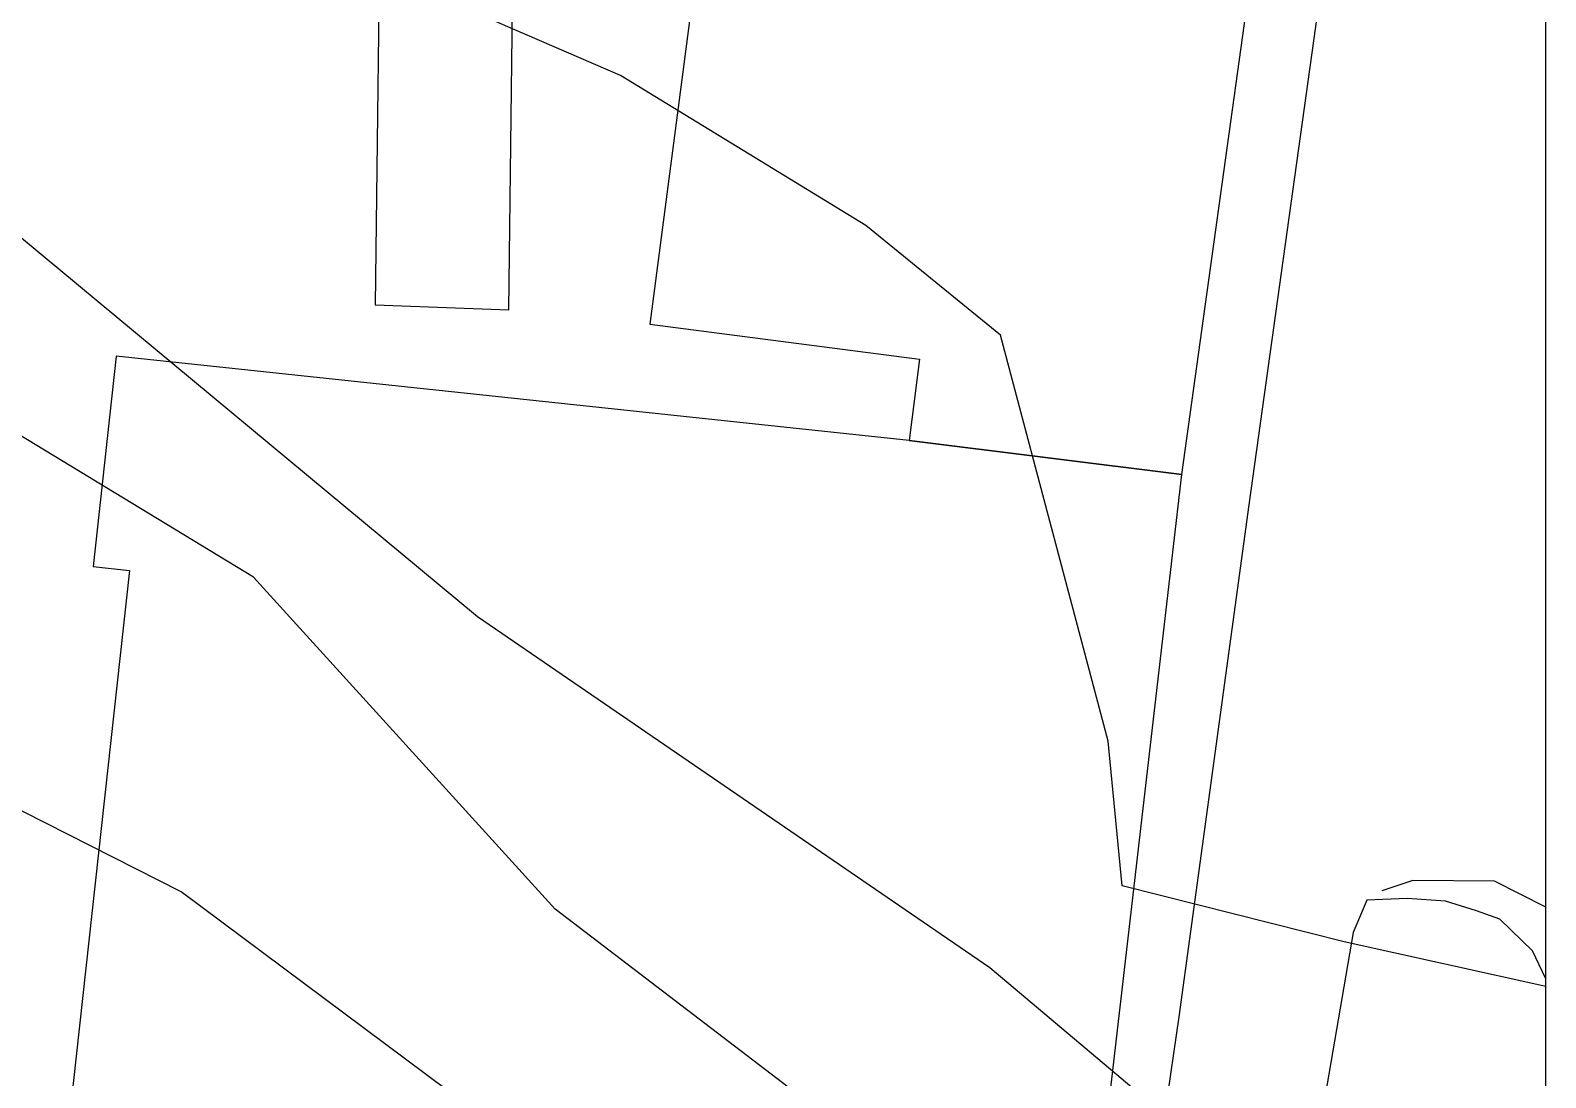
# Model space of a CAD drawing. Header units: millimetres. Extents: x 387 to 811, y 539 to 827.
# Drawn here: x 651.62 to 681.07, y 763.24 to 783.61 of the extents above; entities that cross this region are included whole.
import ezdxf

# ---------------------------------------------------------------- set-up
doc = ezdxf.new("R2010")
doc.units = ezdxf.units.MM
for name, color, linetype in [('12', 115, 'Continuous'), ('7', 8, 'Continuous'), ('cuvas de nível', 51, 'Continuous'), ('FORMATO', 6, 'Continuous')]:
    doc.layers.add(name, color=color, linetype=linetype)

msp = doc.modelspace()

# ---------------------------------------------------------------- linework, layer by layer
at = {"layer": '12'}
msp.add_line((667.998, 724.003, 54), (673.948, 764.423, 54), dxfattribs=at)
at = {"layer": '12', "elevation": 54}
msp.add_lwpolyline([(681.072, 766.558), (680.078, 767.063), (678.488, 767.073), (677.888, 766.873)], dxfattribs=at)
at = {"layer": '12'}
msp.add_polyline3d([(673.948, 764.423, 113.37), (675.308, 774.383, 113.83), (677.828, 792.483, 114.25), (679.088, 801.323, 114.69)], dxfattribs=at)
at = {"layer": '7'}
for p, q in [((653.288, 777.273, 118.62), (652.838, 773.183, 117.81)), ((668.698, 775.633, 135.43), (653.288, 777.273, 118.62)), ((673.998, 774.973, 121.48), (668.698, 775.633, 135.43)), ((671.658, 754.753, 121.59), (673.998, 774.973, 121.48)), ((653.548, 773.103, 117.81), (651.768, 756.933, 117.94)), ((652.838, 773.183, 117.81), (653.548, 773.103, 117.81))]:
    msp.add_line(p, q, dxfattribs=at)
for points in [[(675.968, 789.163, 135.19), (672.528, 789.613, 135.22), (672.838, 791.993, 135.27), (676.148, 791.563, 135.24), (676.858, 802.933, 135.63), (663.987, 803.092, 122.134), (663.981, 799.684, 135.21), (665.828, 799.473, 135.2), (665.068, 793.633, 136.51), (663.978, 793.673, 136.52), (663.958, 788.443, 137.93), (665.758, 788.263, 137.91), (665.258, 784.393, 134.99), (664.518, 784.493, 135), (663.658, 777.893, 135.73), (668.898, 777.213, 135.39), (668.698, 775.633, 135.43), (673.998, 774.973, 135.48)], [(661.028, 787.273, 117.96), (658.428, 787.253, 118.18), (658.318, 778.273, 118.06), (660.918, 778.173, 118.04)]]:
    msp.add_polyline3d(points, close=True, dxfattribs=at)
msp.add_polyline3d([(681.072, 765.162, 122.553), (680.818, 765.703, 122.58), (680.178, 766.323, 123.68), (679.728, 766.483, 124.08), (679.128, 766.673, 124.08), (678.378, 766.723, 124.09), (677.598, 766.693, 124.1), (677.328, 766.063, 124.11), (674.798, 751.303, 122.62)], dxfattribs=at)
at = {"layer": 'cuvas de nível'}
for points in [[(681.072, 765.014, 115), (677.158, 765.883, 115), (672.838, 766.973, 115), (672.568, 769.783, 115), (670.478, 777.683, 115), (667.858, 779.813, 115), (663.088, 782.733, 115), (656.508, 785.583, 115), (653.448, 786.213, 115), (650.714, 787.231, 115)], [(681.072, 749.622, 114), (680.328, 752.283, 114), (677.588, 757.973, 114), (674.098, 762.143, 114), (670.268, 765.373, 114), (660.308, 772.203, 114), (650.714, 780.168, 114)], [(681.072, 725.061, 113), (680.018, 727.813, 113), (677.508, 742.103, 113), (676.178, 752.893, 113), (676.028, 754.423, 113), (671.348, 756.183, 113), (670.758, 758.453, 113), (668.928, 761.083, 113), (661.818, 766.513, 113), (655.958, 772.973, 113), (650.714, 776.16, 113)], [(670.172, 750.637, 112), (670.118, 750.653, 112), (670.478, 752.703, 112), (666.458, 757.963, 112), (654.548, 766.853, 112), (649.714, 769.301, 112)]]:
    msp.add_polyline3d(points, dxfattribs=at)
at = {"layer": 'FORMATO', "elevation": 74.516}
msp.add_lwpolyline([(599.804, 693.215), (681.072, 693.215), (681.072, 810.699), (599.804, 810.699)], close=True, dxfattribs=at)

doc.saveas('drawing.dxf')
